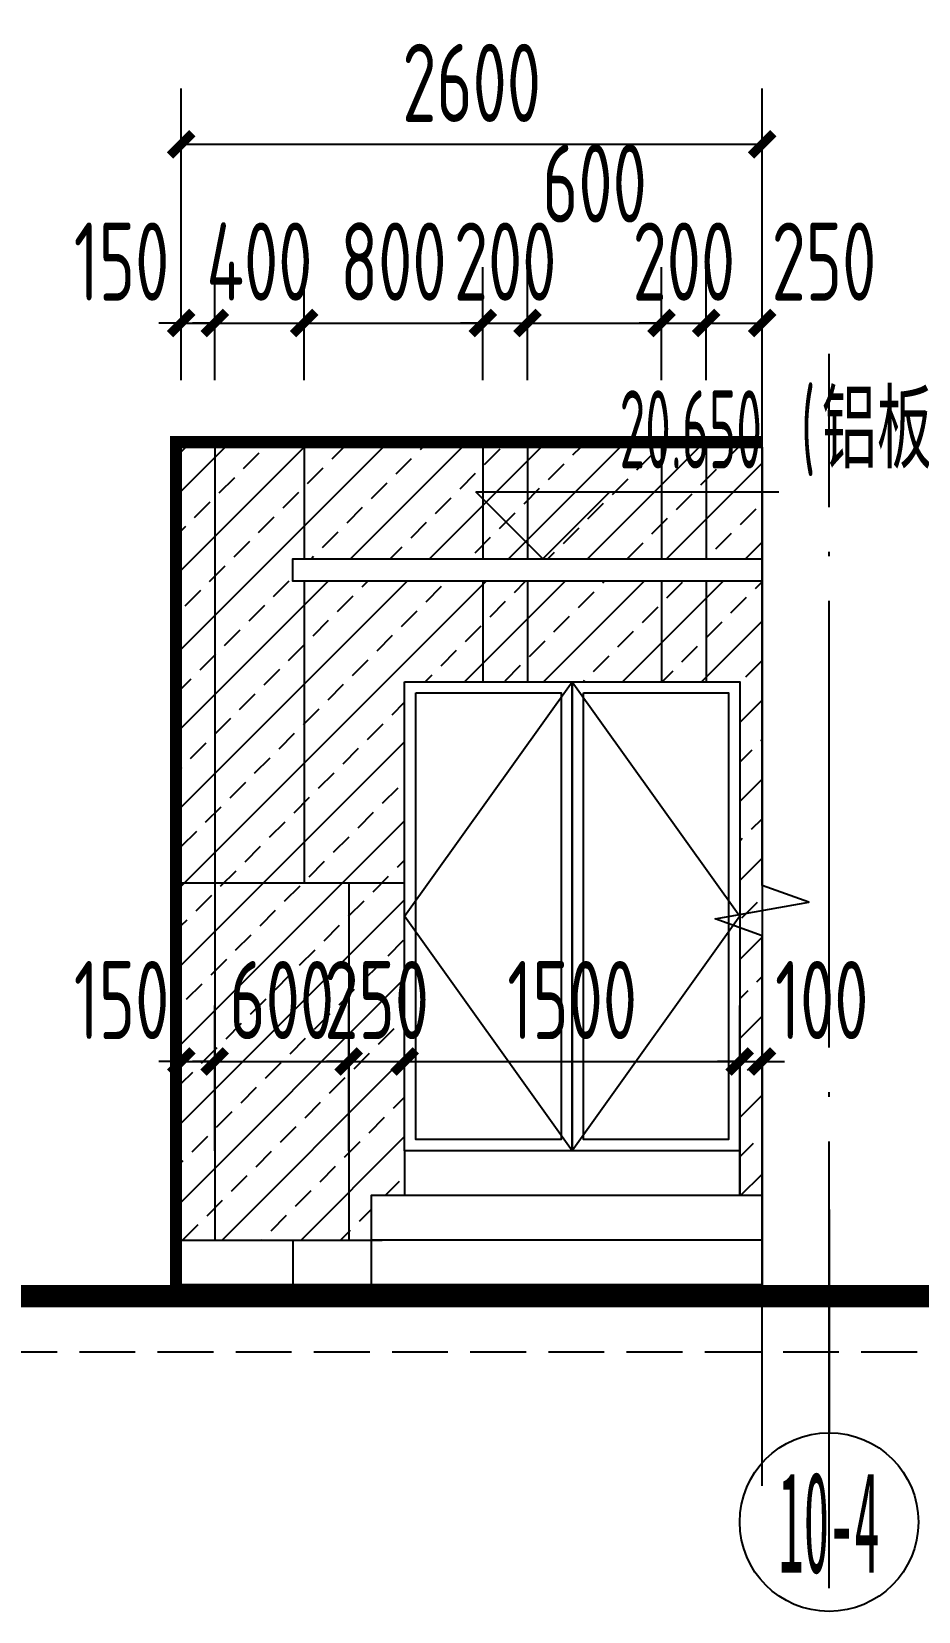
# Model space of a CAD drawing. Extents: x -863035 to 270371, y -8918 to 240488.
# Drawn here: x 213401 to 217371, y 118268 to 125341 of the extents above; entities that cross this region are included whole.
import ezdxf
from ezdxf.enums import TextEntityAlignment as Align

# ---------------------------------------------------------------- set-up
doc = ezdxf.new("R2010")
doc.units = 0
doc.header["$LTSCALE"] = 1000
doc.header["$MEASUREMENT"] = 0
for name, pattern in [('109-34 轴网$0$L1$0$$AUDIT_BAD_LTYPE1', [0]), ('DASH', [0.35, 0.25, -0.1]), ('DOTE', [2.42, 2, -0.2, 0.02, -0.2])]:
    doc.linetypes.add(name, pattern=pattern)
for name, color, linetype in [('01-标注_尺寸', 124, 'Continuous'), ('01-标注_标高', 200, 'Continuous'), ('01-标注_符号', 200, 'Continuous'), ('01-标注_轴线坐标', 132, 'Continuous'), ('02-TEXT_标注', 130, 'Continuous'), ('02-TEXT_轴号', 7, 'Continuous'), ('05-填充_156', 156, 'Continuous'), ('A-C_窗', 140, 'Continuous'), ('A_AXIS-轴线', 36, 'Continuous'), ('AXIS_TEXT', 7, 'Continuous'), ('E-墙面分格', 146, 'Continuous'), ('E-立面轮廓', 241, 'Continuous')]:
    doc.layers.add(name, color=color, linetype=linetype)
doc.styles.add('_TCH_AXIS', font='STXIHEI.TTF')
doc.styles.add('_TCH_DIM', font='ROS1', dxfattribs={"width": 0.75, "bigfont": 'JD'})
doc.styles.add('_TCH_DIM_T3', font='ROS1', dxfattribs={"width": 0.75, "bigfont": 'JD'})
doc.styles.add('COMPLEX', font='COMPLEX')
doc.dimstyles.new('_TCH_ARCH&&100', dxfattribs={"dimtxt": 350, "dimasz": 100, "dimexe": 250, "dimexo": 300, "dimgap": 100, "dimtad": 1, "dimdec": 0, "dimzin": 0, "dimdsep": 46, "dimtxsty": '_TCH_DIM_T3', "dimblk": 'ARCHTICK', "dimcen": 0.09, "dimclrt": 7, "dimazin": 2, "dimtfac": 1, "dimtdec": 0, "dimtix": 1, "dimtmove": 2, "dimatfit": 3, "dimfxl": 0, "dimtolj": 1, "dimtzin": 0, "dimarcsym": 0})

# ---------------------------------------------------------------- blocks, each defined once
blk = doc.blocks.new('_AXISO')
blk.add_circle((0, 0), 0.5)
at = {"layer": 'AXIS_TEXT', "style": 'COMPLEX', "width": 1.041667}
blk.add_attdef('A', text='', height=0.56, dxfattribs=at).set_placement((-0.25, -0.28), (0.25, -0.28), align=Align.FIT)
blk = doc.blocks.new('_ArchTick')
at = {"color": 0, "linetype": 'ByBlock', "const_width": 0.4}
blk.add_lwpolyline([(-0.5, -0.5), (0.5, 0.5)], dxfattribs=at)
blk = doc.blocks.new('*D2073')
at = {"layer": '01-标注_尺寸', "color": 0, "lineweight": -2, "transparency": 16777216}
for p, q in [((214071.5, 123779.8), (214071.5, 124285.9)), ((214221.5, 123779.8), (214221.5, 124285.9)), ((214071.5, 124035.9), (213971.5, 124035.9)), ((214071.5, 124035.9), (214221.5, 124035.9)), ((214221.5, 124035.9), (214321.5, 124035.9))]:
    blk.add_line(p, q, dxfattribs=at)
at = {"layer": 'Defpoints', "color": 0, "transparency": 16777216}
for p in [(214221.5, 124035.9), (214071.5, 123479.8), (214221.5, 123479.8)]:
    blk.add_point(p, dxfattribs=at)
at = {"layer": '01-标注_尺寸', "color": 0, "lineweight": -2, "transparency": 16777216, "xscale": 100, "yscale": 100, "zscale": 100}
blk.add_blockref('_ArchTick', (214071.5, 124035.9), dxfattribs=at)
at = {"layer": '01-标注_尺寸', "color": 0, "lineweight": -2, "transparency": 16777216, "xscale": 100, "yscale": 100, "zscale": 100, "rotation": 180}
blk.add_blockref('_ArchTick', (214221.5, 124035.9), dxfattribs=at)
at = {"layer": '01-标注_尺寸', "color": 7, "transparency": 16777216, "insert": (213804.2, 124310.9), "char_height": 350, "attachment_point": 5, "style": '_TCH_DIM_T3'}
blk.add_mtext('\\A1;150', dxfattribs=at)
blk = doc.blocks.new('*D2074')
at = {"layer": '01-标注_尺寸', "color": 0, "lineweight": -2, "transparency": 16777216}
for p, q in [((214221.5, 123779.8), (214221.5, 124285.9)), ((214621.5, 123779.8), (214621.5, 124285.9)), ((214221.5, 124035.9), (214121.5, 124035.9)), ((214221.5, 124035.9), (214621.5, 124035.9)), ((214621.5, 124035.9), (214721.5, 124035.9))]:
    blk.add_line(p, q, dxfattribs=at)
at = {"layer": 'Defpoints', "color": 0, "transparency": 16777216}
for p in [(214621.5, 124035.9), (214221.5, 123479.8), (214621.5, 123479.8)]:
    blk.add_point(p, dxfattribs=at)
at = {"layer": '01-标注_尺寸', "color": 0, "lineweight": -2, "transparency": 16777216, "xscale": 100, "yscale": 100, "zscale": 100}
blk.add_blockref('_ArchTick', (214221.5, 124035.9), dxfattribs=at)
at = {"layer": '01-标注_尺寸', "color": 0, "lineweight": -2, "transparency": 16777216, "xscale": 100, "yscale": 100, "zscale": 100, "rotation": 180}
blk.add_blockref('_ArchTick', (214621.5, 124035.9), dxfattribs=at)
at = {"layer": '01-标注_尺寸', "color": 7, "transparency": 16777216, "insert": (214421.5, 124310.9), "char_height": 350, "attachment_point": 5, "style": '_TCH_DIM_T3'}
blk.add_mtext('\\A1;400', dxfattribs=at)
blk = doc.blocks.new('*D2075')
at = {"layer": '01-标注_尺寸', "color": 0, "lineweight": -2, "transparency": 16777216}
for p, q in [((214621.5, 123779.8), (214621.5, 124285.9)), ((215421.5, 123779.8), (215421.5, 124285.9)), ((214621.5, 124035.9), (215421.5, 124035.9))]:
    blk.add_line(p, q, dxfattribs=at)
at = {"layer": 'Defpoints', "color": 0, "transparency": 16777216}
for p in [(215421.5, 124035.9), (214621.5, 123479.8), (215421.5, 123479.8)]:
    blk.add_point(p, dxfattribs=at)
at = {"layer": '01-标注_尺寸', "color": 0, "lineweight": -2, "transparency": 16777216, "xscale": 100, "yscale": 100, "zscale": 100, "rotation": 180}
blk.add_blockref('_ArchTick', (214621.5, 124035.9), dxfattribs=at)
at = {"layer": '01-标注_尺寸', "color": 0, "lineweight": -2, "transparency": 16777216, "xscale": 100, "yscale": 100, "zscale": 100}
blk.add_blockref('_ArchTick', (215421.5, 124035.9), dxfattribs=at)
at = {"layer": '01-标注_尺寸', "color": 7, "transparency": 16777216, "insert": (215021.5, 124310.9), "char_height": 350, "attachment_point": 5, "style": '_TCH_DIM_T3'}
blk.add_mtext('\\A1;800', dxfattribs=at)
blk = doc.blocks.new('*D2076')
at = {"layer": '01-标注_尺寸', "color": 0, "lineweight": -2, "transparency": 16777216}
for p, q in [((215421.5, 123779.8), (215421.5, 124285.9)), ((215621.5, 123779.8), (215621.5, 124285.9)), ((215421.5, 124035.9), (215321.5, 124035.9)), ((215421.5, 124035.9), (215621.5, 124035.9)), ((215621.5, 124035.9), (215721.5, 124035.9))]:
    blk.add_line(p, q, dxfattribs=at)
at = {"layer": 'Defpoints', "color": 0, "transparency": 16777216}
for p in [(215621.5, 124035.9), (215421.5, 123479.8), (215621.5, 123479.8)]:
    blk.add_point(p, dxfattribs=at)
at = {"layer": '01-标注_尺寸', "color": 0, "lineweight": -2, "transparency": 16777216, "xscale": 100, "yscale": 100, "zscale": 100}
blk.add_blockref('_ArchTick', (215421.5, 124035.9), dxfattribs=at)
at = {"layer": '01-标注_尺寸', "color": 0, "lineweight": -2, "transparency": 16777216, "xscale": 100, "yscale": 100, "zscale": 100, "rotation": 180}
blk.add_blockref('_ArchTick', (215621.5, 124035.9), dxfattribs=at)
at = {"layer": '01-标注_尺寸', "color": 7, "transparency": 16777216, "insert": (215521.5, 124310.9), "char_height": 350, "attachment_point": 5, "style": '_TCH_DIM_T3'}
blk.add_mtext('\\A1;200', dxfattribs=at)
blk = doc.blocks.new('*D2077')
at = {"layer": '01-标注_尺寸', "color": 0, "lineweight": -2, "transparency": 16777216}
for p, q in [((215621.5, 123779.8), (215621.5, 124285.9)), ((216221.5, 123779.8), (216221.5, 124285.9)), ((215621.5, 124035.9), (216221.5, 124035.9))]:
    blk.add_line(p, q, dxfattribs=at)
at = {"layer": 'Defpoints', "color": 0, "transparency": 16777216}
for p in [(216221.5, 124035.9), (215621.5, 123479.8), (216221.5, 123479.8)]:
    blk.add_point(p, dxfattribs=at)
at = {"layer": '01-标注_尺寸', "color": 0, "lineweight": -2, "transparency": 16777216, "xscale": 100, "yscale": 100, "zscale": 100, "rotation": 180}
blk.add_blockref('_ArchTick', (215621.5, 124035.9), dxfattribs=at)
at = {"layer": '01-标注_尺寸', "color": 0, "lineweight": -2, "transparency": 16777216, "xscale": 100, "yscale": 100, "zscale": 100}
blk.add_blockref('_ArchTick', (216221.5, 124035.9), dxfattribs=at)
at = {"layer": '01-标注_尺寸', "color": 7, "transparency": 16777216, "insert": (215921.5, 124660.9), "char_height": 350, "attachment_point": 5, "style": '_TCH_DIM_T3'}
blk.add_mtext('\\A1;600', dxfattribs=at)
blk = doc.blocks.new('*D2078')
at = {"layer": '01-标注_尺寸', "color": 0, "lineweight": -2, "transparency": 16777216}
for p, q in [((216221.5, 123779.8), (216221.5, 124285.9)), ((216421.5, 123779.8), (216421.5, 124285.9)), ((216221.5, 124035.9), (216121.5, 124035.9)), ((216221.5, 124035.9), (216421.5, 124035.9)), ((216421.5, 124035.9), (216521.5, 124035.9))]:
    blk.add_line(p, q, dxfattribs=at)
at = {"layer": 'Defpoints', "color": 0, "transparency": 16777216}
for p in [(216421.5, 124035.9), (216221.5, 123479.8), (216421.5, 123479.8)]:
    blk.add_point(p, dxfattribs=at)
at = {"layer": '01-标注_尺寸', "color": 0, "lineweight": -2, "transparency": 16777216, "xscale": 100, "yscale": 100, "zscale": 100}
blk.add_blockref('_ArchTick', (216221.5, 124035.9), dxfattribs=at)
at = {"layer": '01-标注_尺寸', "color": 0, "lineweight": -2, "transparency": 16777216, "xscale": 100, "yscale": 100, "zscale": 100, "rotation": 180}
blk.add_blockref('_ArchTick', (216421.5, 124035.9), dxfattribs=at)
at = {"layer": '01-标注_尺寸', "color": 7, "transparency": 16777216, "insert": (216321.5, 124310.9), "char_height": 350, "attachment_point": 5, "style": '_TCH_DIM_T3'}
blk.add_mtext('\\A1;200', dxfattribs=at)
blk = doc.blocks.new('*D2079')
at = {"layer": '01-标注_尺寸', "color": 0, "lineweight": -2, "transparency": 16777216}
for p, q in [((216421.5, 123779.8), (216421.5, 124285.9)), ((216671.5, 123779.8), (216671.5, 124285.9)), ((216421.5, 124035.9), (216671.5, 124035.9))]:
    blk.add_line(p, q, dxfattribs=at)
at = {"layer": 'Defpoints', "color": 0, "transparency": 16777216}
for p in [(216671.5, 124035.9), (216421.5, 123479.8), (216671.5, 123479.8)]:
    blk.add_point(p, dxfattribs=at)
at = {"layer": '01-标注_尺寸', "color": 0, "lineweight": -2, "transparency": 16777216, "xscale": 100, "yscale": 100, "zscale": 100, "rotation": 180}
blk.add_blockref('_ArchTick', (216421.5, 124035.9), dxfattribs=at)
at = {"layer": '01-标注_尺寸', "color": 0, "lineweight": -2, "transparency": 16777216, "xscale": 100, "yscale": 100, "zscale": 100}
blk.add_blockref('_ArchTick', (216671.5, 124035.9), dxfattribs=at)
at = {"layer": '01-标注_尺寸', "color": 7, "transparency": 16777216, "insert": (216948.7, 124310.9), "char_height": 350, "attachment_point": 5, "style": '_TCH_DIM_T3'}
blk.add_mtext('\\A1;250', dxfattribs=at)
blk = doc.blocks.new('*D2080')
at = {"layer": '01-标注_尺寸', "color": 0, "lineweight": -2, "transparency": 16777216}
for p, q in [((214071.5, 124079.8), (214071.5, 125085.9)), ((216671.5, 124079.8), (216671.5, 125085.9)), ((214071.5, 124835.9), (216671.5, 124835.9))]:
    blk.add_line(p, q, dxfattribs=at)
at = {"layer": 'Defpoints', "color": 0, "transparency": 16777216}
for p in [(216671.5, 124835.9), (214071.5, 123779.8), (216671.5, 123779.8)]:
    blk.add_point(p, dxfattribs=at)
at = {"layer": '01-标注_尺寸', "color": 0, "lineweight": -2, "transparency": 16777216, "xscale": 100, "yscale": 100, "zscale": 100, "rotation": 180}
blk.add_blockref('_ArchTick', (214071.5, 124835.9), dxfattribs=at)
at = {"layer": '01-标注_尺寸', "color": 0, "lineweight": -2, "transparency": 16777216, "xscale": 100, "yscale": 100, "zscale": 100}
blk.add_blockref('_ArchTick', (216671.5, 124835.9), dxfattribs=at)
at = {"layer": '01-标注_尺寸', "color": 7, "transparency": 16777216, "insert": (215371.5, 125110.9), "char_height": 350, "attachment_point": 5, "style": '_TCH_DIM_T3'}
blk.add_mtext('\\A1;2600', dxfattribs=at)
blk = doc.blocks.new('*D2204')
at = {"layer": '01-标注_尺寸', "color": 0, "lineweight": -2, "transparency": 16777216}
for p, q in [((214071.5, 120329.8), (214071.5, 120979.8)), ((214221.5, 120329.8), (214221.5, 120979.8)), ((214071.5, 120729.8), (213971.5, 120729.8)), ((214071.5, 120729.8), (214221.5, 120729.8)), ((214221.5, 120729.8), (214321.5, 120729.8))]:
    blk.add_line(p, q, dxfattribs=at)
at = {"layer": 'Defpoints', "color": 0, "transparency": 16777216}
for p in [(214221.5, 120729.8), (214071.5, 120029.8), (214221.5, 120029.8)]:
    blk.add_point(p, dxfattribs=at)
at = {"layer": '01-标注_尺寸', "color": 0, "lineweight": -2, "transparency": 16777216, "xscale": 100, "yscale": 100, "zscale": 100}
blk.add_blockref('_ArchTick', (214071.5, 120729.8), dxfattribs=at)
at = {"layer": '01-标注_尺寸', "color": 0, "lineweight": -2, "transparency": 16777216, "xscale": 100, "yscale": 100, "zscale": 100, "rotation": 180}
blk.add_blockref('_ArchTick', (214221.5, 120729.8), dxfattribs=at)
at = {"layer": '01-标注_尺寸', "color": 7, "transparency": 16777216, "insert": (213804.2, 121004.8), "char_height": 350, "attachment_point": 5, "style": '_TCH_DIM_T3'}
blk.add_mtext('\\A1;150', dxfattribs=at)
blk = doc.blocks.new('*D2205')
at = {"layer": '01-标注_尺寸', "color": 0, "lineweight": -2, "transparency": 16777216}
for p, q in [((214221.5, 120329.8), (214221.5, 120979.8)), ((214821.5, 120329.8), (214821.5, 120979.8)), ((214221.5, 120729.8), (214121.5, 120729.8)), ((214221.5, 120729.8), (214821.5, 120729.8)), ((214821.5, 120729.8), (214921.5, 120729.8))]:
    blk.add_line(p, q, dxfattribs=at)
at = {"layer": 'Defpoints', "color": 0, "transparency": 16777216}
for p in [(214821.5, 120729.8), (214221.5, 120029.8), (214821.5, 120029.8)]:
    blk.add_point(p, dxfattribs=at)
at = {"layer": '01-标注_尺寸', "color": 0, "lineweight": -2, "transparency": 16777216, "xscale": 100, "yscale": 100, "zscale": 100}
blk.add_blockref('_ArchTick', (214221.5, 120729.8), dxfattribs=at)
at = {"layer": '01-标注_尺寸', "color": 0, "lineweight": -2, "transparency": 16777216, "xscale": 100, "yscale": 100, "zscale": 100, "rotation": 180}
blk.add_blockref('_ArchTick', (214821.5, 120729.8), dxfattribs=at)
at = {"layer": '01-标注_尺寸', "color": 7, "transparency": 16777216, "insert": (214521.5, 121004.8), "char_height": 350, "attachment_point": 5, "style": '_TCH_DIM_T3'}
blk.add_mtext('\\A1;600', dxfattribs=at)
blk = doc.blocks.new('*D2206')
at = {"layer": '01-标注_尺寸', "color": 0, "lineweight": -2, "transparency": 16777216}
for p, q in [((214821.5, 120329.8), (214821.5, 120979.8)), ((215071.5, 120329.8), (215071.5, 120979.8)), ((214821.5, 120729.8), (214721.5, 120729.8)), ((214821.5, 120729.8), (215071.5, 120729.8)), ((215071.5, 120729.8), (215171.5, 120729.8))]:
    blk.add_line(p, q, dxfattribs=at)
at = {"layer": 'Defpoints', "color": 0, "transparency": 16777216}
for p in [(215071.5, 120729.8), (214821.5, 120029.8), (215071.5, 120029.8)]:
    blk.add_point(p, dxfattribs=at)
at = {"layer": '01-标注_尺寸', "color": 0, "lineweight": -2, "transparency": 16777216, "xscale": 100, "yscale": 100, "zscale": 100}
blk.add_blockref('_ArchTick', (214821.5, 120729.8), dxfattribs=at)
at = {"layer": '01-标注_尺寸', "color": 0, "lineweight": -2, "transparency": 16777216, "xscale": 100, "yscale": 100, "zscale": 100, "rotation": 180}
blk.add_blockref('_ArchTick', (215071.5, 120729.8), dxfattribs=at)
at = {"layer": '01-标注_尺寸', "color": 7, "transparency": 16777216, "insert": (214946.5, 121004.8), "char_height": 350, "attachment_point": 5, "style": '_TCH_DIM_T3'}
blk.add_mtext('\\A1;250', dxfattribs=at)
blk = doc.blocks.new('*D2207')
at = {"layer": '01-标注_尺寸', "color": 0, "lineweight": -2, "transparency": 16777216}
for p, q in [((215071.5, 120329.8), (215071.5, 120979.8)), ((216571.5, 120329.8), (216571.5, 120979.8)), ((215071.5, 120729.8), (216571.5, 120729.8))]:
    blk.add_line(p, q, dxfattribs=at)
at = {"layer": 'Defpoints', "color": 0, "transparency": 16777216}
for p in [(216571.5, 120729.8), (215071.5, 120029.8), (216571.5, 120029.8)]:
    blk.add_point(p, dxfattribs=at)
at = {"layer": '01-标注_尺寸', "color": 0, "lineweight": -2, "transparency": 16777216, "xscale": 100, "yscale": 100, "zscale": 100, "rotation": 180}
blk.add_blockref('_ArchTick', (215071.5, 120729.8), dxfattribs=at)
at = {"layer": '01-标注_尺寸', "color": 0, "lineweight": -2, "transparency": 16777216, "xscale": 100, "yscale": 100, "zscale": 100}
blk.add_blockref('_ArchTick', (216571.5, 120729.8), dxfattribs=at)
at = {"layer": '01-标注_尺寸', "color": 7, "transparency": 16777216, "insert": (215821.5, 121004.8), "char_height": 350, "attachment_point": 5, "style": '_TCH_DIM_T3'}
blk.add_mtext('\\A1;1500', dxfattribs=at)
blk = doc.blocks.new('*D2208')
at = {"layer": '01-标注_尺寸', "color": 0, "lineweight": -2, "transparency": 16777216}
for p, q in [((216571.5, 120329.8), (216571.5, 120979.8)), ((216671.5, 120329.8), (216671.5, 120979.8)), ((216571.5, 120729.8), (216471.5, 120729.8)), ((216571.5, 120729.8), (216671.5, 120729.8)), ((216671.5, 120729.8), (216771.5, 120729.8))]:
    blk.add_line(p, q, dxfattribs=at)
at = {"layer": 'Defpoints', "color": 0, "transparency": 16777216}
for p in [(216671.5, 120729.8), (216571.5, 120029.8), (216671.5, 120029.8)]:
    blk.add_point(p, dxfattribs=at)
at = {"layer": '01-标注_尺寸', "color": 0, "lineweight": -2, "transparency": 16777216, "xscale": 100, "yscale": 100, "zscale": 100}
blk.add_blockref('_ArchTick', (216571.5, 120729.8), dxfattribs=at)
at = {"layer": '01-标注_尺寸', "color": 0, "lineweight": -2, "transparency": 16777216, "xscale": 100, "yscale": 100, "zscale": 100, "rotation": 180}
blk.add_blockref('_ArchTick', (216671.5, 120729.8), dxfattribs=at)
at = {"layer": '01-标注_尺寸', "color": 7, "transparency": 16777216, "insert": (216938.8, 121004.8), "char_height": 350, "attachment_point": 5, "style": '_TCH_DIM_T3'}
blk.add_mtext('\\A1;100', dxfattribs=at)

msp = doc.modelspace()

# ---------------------------------------------------------------- hatches: boundary and pattern name
at = {"layer": '05-填充_156'}
h = msp.add_hatch(dxfattribs=at)
h.set_pattern_fill('天然石材', color=256, scale=50)
h.set_pattern_definition([(45, (-47144.26, 279613.55), (-176.77677, 176.77677), []), (45, (-47057.32, 279523.8), (-176.77677, 176.77677), [98.68425, -56.391])])
h.paths.add_polyline_path([(215071.5, 122429.8), (215821.5, 122429.8), (216571.5, 122429.8), (216571.5, 120329.8), (216571.5, 120129.8), (216671.5, 120129.8), (216671.5, 122879.8), (214571.5, 122879.8), (214571.5, 122979.8), (216671.5, 122979.8), (216671.5, 123479.8), (214071.5, 123479.8), (214071.5, 119929.8), (214921.2, 119929.8), (214921.2, 120129.8), (214921.2, 120129.8), (215071.5, 120129.8)])

# ---------------------------------------------------------------- linework, layer by layer
at = {"layer": '01-标注_标高'}
for p, q in [((215689.8, 122979.8), (215389.8, 123279.8)), ((215389.8, 123279.8), (216746.3, 123279.8)), ((215689.8, 122979.8), (215989.8, 123279.8))]:
    msp.add_line(p, q, dxfattribs=at)
at = {"layer": '01-标注_符号'}
msp.add_lwpolyline([(216671.5, 118829.8), (216671.5, 121292.3), (216461.5, 121368.7), (216881.5, 121442.8), (216671.5, 121517.3), (216671.5, 123979.8)], dxfattribs=at)
at = {"layer": '01-标注_轴线坐标'}
msp.add_line((216971.5, 120067.8), (216971.5, 119067.8), dxfattribs=at)
at = {"layer": 'A-C_窗', "linetype": '109-34 轴网$0$L1$0$$AUDIT_BAD_LTYPE1'}
msp.add_line((214071.5, 119929.8), (214971.5, 119929.8), dxfattribs=at)
at = {"layer": 'A-C_窗', "linetype": 'DASH'}
msp.add_line((207315.4, 119429.8), (226040.6, 119429.8), dxfattribs=at)
at = {"layer": 'A-C_窗'}
msp.add_lwpolyline([(214071.5, 123479.8), (216671.5, 123479.8), (216671.5, 119729.8), (214071.5, 119729.8)], close=True, dxfattribs=at)
at = {"layer": 'A-C_窗', "linetype": '109-34 轴网$0$L1$0$$AUDIT_BAD_LTYPE1'}
for points in [[(216671.5, 122979.8), (216671.5, 122879.8), (214571.5, 122879.8), (214571.5, 122979.8)], [(215071.5, 122429.8), (215821.5, 122429.8), (215821.5, 120329.8), (215071.5, 120329.8)], [(215821.5, 122429.8), (216571.5, 122429.8), (216571.5, 120329.8), (215821.5, 120329.8)], [(215121.5, 122379.8), (215771.5, 122379.8), (215771.5, 120379.8), (215121.5, 120379.8)], [(215871.5, 122379.8), (216521.5, 122379.8), (216521.5, 120379.8), (215871.5, 120379.8)]]:
    msp.add_lwpolyline(points, close=True, dxfattribs=at)
for points in [[(215821.5, 122429.8), (216571.5, 121379.8), (215821.5, 120329.8), (215071.5, 121379.8), (215821.5, 122429.8), (215821.5, 120329.8)], [(216571.5, 120129.8), (216571.5, 120329.8), (215071.5, 120329.8), (215071.5, 120129.8)], [(216671.5, 119929.8), (216671.5, 120129.8), (214921.2, 120129.8), (214921.2, 119929.8)]]:
    msp.add_lwpolyline(points, dxfattribs=at)
at = {"layer": 'A-C_窗'}
msp.add_lwpolyline([(216671.5, 119729.8), (216671.5, 119929.8), (214921.2, 119929.8), (214921.2, 119729.8), (216671.5, 119729.8)], dxfattribs=at)
at = {"layer": 'A_AXIS-轴线', "linetype": 'DOTE'}
msp.add_lwpolyline([(216971.5, 118371.9), (216971.5, 123897.6)], dxfattribs=at)
at = {"layer": 'E-墙面分格'}
for p, q in [((214221.5, 123479.8), (214221.5, 121529.8)), ((214621.5, 123479.8), (214621.5, 122979.8)), ((215421.5, 123479.8), (215421.5, 122979.8)), ((215621.5, 123479.8), (215621.5, 122979.8)), ((216221.5, 123479.8), (216221.5, 122979.8)), ((216421.5, 123479.8), (216421.5, 122979.8)), ((214621.5, 122879.8), (214621.5, 121529.8)), ((215421.5, 122879.8), (215421.5, 122429.8)), ((215621.5, 122879.8), (215621.5, 122429.8)), ((216221.5, 122879.8), (216221.5, 122429.8)), ((216421.5, 122879.8), (216421.5, 122429.8)), ((214071.5, 121529.8), (215071.5, 121529.8)), ((214221.5, 121529.8), (214221.5, 119929.8)), ((214821.5, 121529.8), (214821.5, 119929.8)), ((216571.5, 121529.8), (216571.5, 120129.8)), ((214571.5, 119929.8), (214571.5, 119729.8))]:
    msp.add_line(p, q, dxfattribs=at)
at = {"layer": 'E-立面轮廓'}
for points, const_width in [([(214046.5, 119704.8), (214046.5, 123504.8), (216671.5, 123504.8)], 50), ([(207315.4, 119679.8), (226040.6, 119679.8)], 100)]:
    msp.add_lwpolyline(points, dxfattribs=dict(at, const_width=const_width))

# ---------------------------------------------------------------- block references
at = {"layer": '01-标注_轴线坐标'}
ref = msp.add_blockref('_AXISO', (216971.5, 118667.8), dxfattribs=dict(at, xscale=800, yscale=800, zscale=800))
ref.add_attrib('A', '10-4', dxfattribs={"layer": '02-TEXT_轴号', "height": 452.55, "style": '_TCH_AXIS', "width": 0.374624}).set_placement((216745.2, 118441.5), (217197.8, 118441.5), align=Align.FIT)

# ---------------------------------------------------------------- texts
at = {"layer": '02-TEXT_标注', "style": '_TCH_DIM'}
for s, height, width, p in [('20.650', 350, 0.5625, (216033.8, 123384.8)), ('(', 350, 0.5625, (216846.3, 123384.8)), ('铝板雨棚', 347.29, 0.75, (216938.2, 123384.8))]:
    msp.add_text(s, height=height, dxfattribs=dict(at, width=width)).set_placement(p)

# ---------------------------------------------------------------- dimensions: what is measured, and where the dimension line sits
at = {"layer": '01-标注_尺寸'}
for p1, p2, distance, picture, middle in [((214071.5, 123779.8), (216671.5, 123779.8), 1056.1, '*D2080', (215371.5, 125110.9)), ((214221.5, 123479.8), (214621.5, 123479.8), 556.1, '*D2074', (214421.5, 124310.9)), ((214621.5, 123479.8), (215421.5, 123479.8), 556.1, '*D2075', (215021.5, 124310.9)), ((215421.5, 123479.8), (215621.5, 123479.8), 556.1, '*D2076', (215521.5, 124310.9)), ((216221.5, 123479.8), (216421.5, 123479.8), 556.1, '*D2078', (216321.5, 124310.9)), ((214221.5, 120029.8), (214821.5, 120029.8), 700, '*D2205', (214521.5, 121004.8)), ((214821.5, 120029.8), (215071.5, 120029.8), 700, '*D2206', (214946.5, 121004.8)), ((215071.5, 120029.8), (216571.5, 120029.8), 700, '*D2207', (215821.5, 121004.8))]:
    dim = msp.add_aligned_dim(p1=p1, p2=p2, distance=distance, dimstyle='_TCH_ARCH&&100', dxfattribs=at)
    dim.commit()
    dim.dimension.update_dxf_attribs({"geometry": picture, "text_midpoint": middle})
for base, p1, p2, picture, middle in [((216221.5, 124035.9), (215621.5, 123479.8), (216221.5, 123479.8), '*D2077', (215921.5, 124660.9)), ((214221.5, 124035.9), (214071.5, 123479.8), (214221.5, 123479.8), '*D2073', (213804.2, 124310.9)), ((216671.5, 124035.9), (216421.5, 123479.8), (216671.5, 123479.8), '*D2079', (216948.7, 124310.9)), ((214221.5, 120729.8), (214071.5, 120029.8), (214221.5, 120029.8), '*D2204', (213804.2, 121004.8)), ((216671.5, 120729.8), (216571.5, 120029.8), (216671.5, 120029.8), '*D2208', (216938.8, 121004.8))]:
    dim = msp.add_linear_dim(base=base, p1=p1, p2=p2, angle=0, dimstyle='_TCH_ARCH&&100', dxfattribs=at)
    dim.commit()
    dim.dimension.update_dxf_attribs({"geometry": picture, "text_midpoint": middle, "dimtype": 161})

doc.saveas('drawing.dxf')
